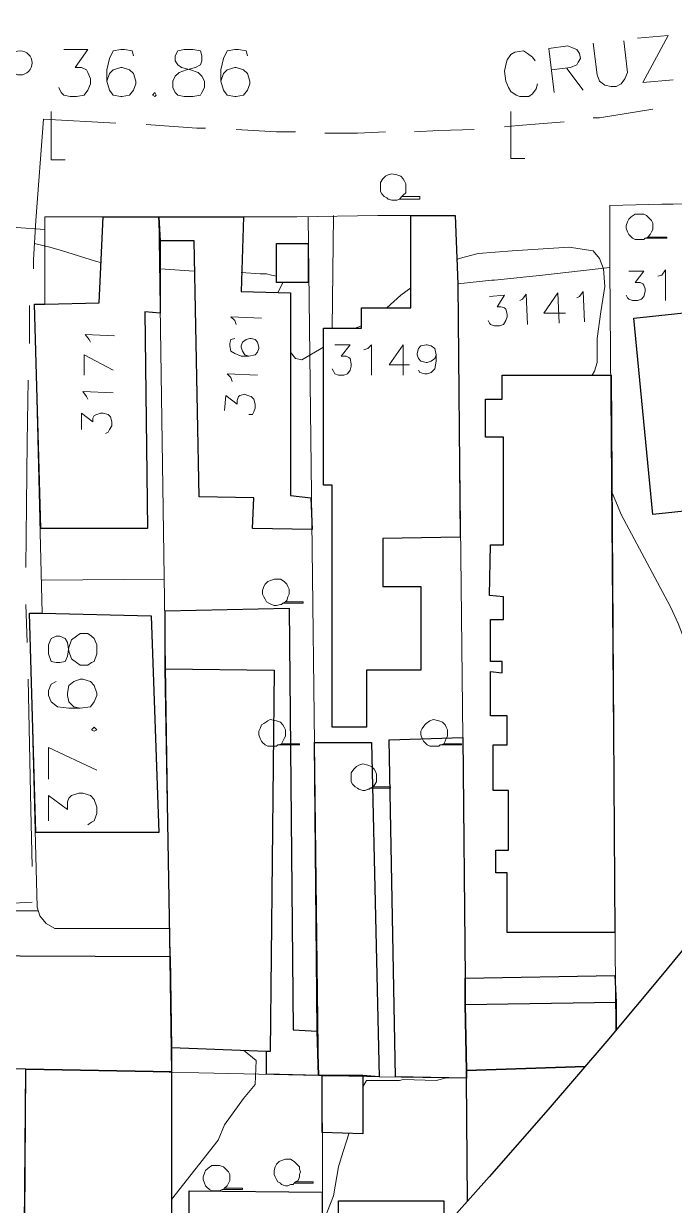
# Model space of a CAD drawing. Extents: x -2391 to 32076, y -11492 to 5852.
# Drawn here: x 4893.8 to 4937.3, y -1605.2 to -1526.2 of the extents above; entities that cross this region are included whole.
import ezdxf

# ---------------------------------------------------------------- set-up
doc = ezdxf.new("R2010")
doc.units = 0
doc.header["$LTSCALE"] = 7
for name, color, linetype in [('ALVE-CT', 3, 'CONTINUOUS'), ('PDF2_A101 - EDIFICACAO', 7, 'CONTINUOUS'), ('PDF2_A103 - PROJECAO_1', 7, 'CONTINUOUS'), ('PDF2_A123 - N DE PORTA', 7, 'CONTINUOUS'), ('PDF2_A124 - MURO', 7, 'CONTINUOUS'), ('PDF2_C301 - MEIO_FIO_2D', 7, 'CONTINUOUS'), ('PDF2_C305 - VIA_SEM_MEIO_FIO_2D', 7, 'CONTINUOUS'), ('PDF2_C307 - TXT_NOME_LOGRADOURO', 7, 'CONTINUOUS'), ('PDF2_F602 - ARVORE_ISOLADA', 7, 'CONTINUOUS'), ('PDF2_I903 - POSTE', 7, 'CONTINUOUS'), ('PDF2_N1402 - CURVA_INTERMEDIARIA', 7, 'CONTINUOUS'), ('PDF2_N1403 - COTA_DE_APARELHO', 7, 'CONTINUOUS')]:
    doc.layers.add(name, color=color, linetype=linetype)

msp = doc.modelspace()

# ---------------------------------------------------------------- linework, layer by layer
at = {"layer": 'ALVE-CT'}
msp.add_circle((4550.796, -1271.53), 500, dxfattribs=at)
at = {"layer": 'PDF2_A101 - EDIFICACAO', "lineweight": 30}
for points in [[(4902.92, -1540.679), (4902.92, -1545.505), (4901.904, -1545.42), (4902.073, -1559.898), (4894.961, -1559.898), (4894.538, -1544.912), (4895.215, -1544.912), (4898.856, -1544.827), (4899.11, -1539.07), (4902.835, -1539.07)], [(4902.92, -1540.679), (4902.835, -1539.07), (4908.508, -1539.07), (4908.338, -1544.065), (4911.64, -1544.15), (4911.64, -1557.696), (4912.995, -1557.866), (4913.08, -1559.982), (4909.1, -1559.898), (4909.185, -1557.866), (4905.544, -1557.781), (4905.206, -1540.679)], [(4922.816, -1543.557), (4922.985, -1560.49), (4917.821, -1560.575), (4917.821, -1563.792), (4920.361, -1563.792), (4920.361, -1569.38), (4916.72, -1569.38), (4916.72, -1573.19), (4914.434, -1573.19), (4914.434, -1557.019), (4913.841, -1557.019), (4913.841, -1546.521), (4916.381, -1546.521), (4916.381, -1545.166), (4919.683, -1545.166), (4919.683, -1538.986), (4922.647, -1538.986)], [(4912.826, -1543.473), (4910.709, -1543.473), (4910.709, -1540.848), (4912.826, -1540.848)], [(4939.834, -1558.543), (4935.854, -1558.966), (4934.584, -1545.843), (4941.696, -1545.081), (4942.543, -1554.141), (4939.41, -1554.395)], [(4933.06, -1549.653), (4933.314, -1586.906), (4926.118, -1586.906), (4926.118, -1582.927), (4925.356, -1582.927), (4925.356, -1581.403), (4926.203, -1581.403), (4926.203, -1577.423), (4925.187, -1577.423), (4925.187, -1574.375), (4926.118, -1574.375), (4926.118, -1572.428), (4925.017, -1572.428), (4925.017, -1569.465), (4925.779, -1569.55), (4925.779, -1568.788), (4925.017, -1568.788), (4925.017, -1565.994), (4925.864, -1565.994), (4925.864, -1564.47), (4924.933, -1564.385), (4925.017, -1560.998), (4925.864, -1560.998), (4925.864, -1553.802), (4924.679, -1553.802), (4924.679, -1551.262), (4925.779, -1551.262), (4925.779, -1549.653)], [(4902.835, -1580.217), (4894.623, -1580.217), (4894.199, -1565.57), (4895.046, -1565.57), (4902.327, -1565.74)], [(4913.418, -1593.51), (4913.503, -1596.473), (4910.032, -1596.388), (4910.032, -1594.864), (4903.682, -1594.61), (4903.597, -1588.515), (4903.258, -1569.296), (4903.258, -1565.401), (4911.556, -1565.232), (4911.81, -1593.425)], [(4916.466, -1596.473), (4913.757, -1596.473), (4913.503, -1596.473), (4913.418, -1593.51), (4913.249, -1574.206), (4917.059, -1574.206), (4917.567, -1596.558)], [(4923.324, -1589.954), (4923.324, -1591.732), (4923.409, -1596.134), (4923.409, -1596.642), (4918.667, -1596.558), (4918.244, -1574.037), (4923.155, -1573.867)], [(4903.597, -1588.515), (4903.682, -1594.61), (4903.682, -1596.219), (4893.945, -1596.05), (4883.531, -1595.796), (4883.531, -1592.07), (4883.531, -1590.038), (4883.531, -1588.43)], [(4903.682, -1596.219), (4903.682, -1606.633), (4893.861, -1606.548), (4893.945, -1596.05)], [(4916.466, -1596.473), (4916.466, -1600.368), (4913.757, -1600.283), (4913.757, -1596.473)]]:
    msp.add_lwpolyline(points, close=True, dxfattribs=at)
for points in [[(4931.33, -1595.866), (4923.409, -1596.134), (4923.324, -1591.732), (4923.324, -1589.954), (4933.314, -1589.785), (4933.399, -1591.562), (4933.399, -1593.422)], [(4923.464, -1604.874), (4923.409, -1596.642), (4923.409, -1596.134), (4931.33, -1595.866)], [(4904.788, -1624.644), (4904.867, -1610.866), (4904.867, -1605.448), (4904.867, -1604.178), (4913.757, -1604.262), (4913.757, -1605.363), (4913.757, -1608.919), (4912.487, -1608.919), (4912.487, -1610.781), (4912.487, -1616.754)], [(4914.931, -1614.174), (4914.857, -1604.855), (4921.885, -1604.855), (4921.885, -1606.632)]]:
    msp.add_lwpolyline(points, dxfattribs=at)
at = {"layer": 'PDF2_A103 - PROJECAO_1', "lineweight": 30}
msp.add_lwpolyline([(4910.032, -1594.864), (4903.682, -1594.61), (4903.597, -1588.515), (4903.258, -1569.296), (4910.54, -1569.38), (4910.286, -1594.864)], close=True, dxfattribs=at)
msp.add_lwpolyline([(4931.33, -1595.866), (4923.409, -1596.134), (4923.324, -1591.732), (4933.399, -1591.562), (4933.399, -1593.422)], dxfattribs=at)
at = {"layer": 'PDF2_A123 - N DE PORTA', "lineweight": 9}
for points in [[(4934.246, -1542.711), (4935.262, -1542.711), (4934.669, -1543.473), (4935.008, -1543.473), (4935.177, -1543.557), (4935.262, -1543.642), (4935.346, -1543.896), (4935.346, -1544.065), (4935.262, -1544.404), (4935.092, -1544.573), (4934.838, -1544.658), (4934.5, -1544.658), (4934.246, -1544.573), (4934.161, -1544.489), (4934.076, -1544.319)], [(4936.193, -1543.049), (4936.447, -1542.965), (4936.701, -1542.626), (4936.701, -1544.658)], [(4926.965, -1544.658), (4927.134, -1544.573), (4927.388, -1544.235), (4927.473, -1546.267)], [(4929.589, -1546.182), (4929.505, -1544.15), (4928.573, -1545.505), (4930.012, -1545.505)], [(4930.774, -1544.489), (4930.944, -1544.404), (4931.198, -1544.065), (4931.282, -1546.097)], [(4924.933, -1544.404), (4925.949, -1544.319), (4925.441, -1545.081), (4925.695, -1545.081), (4925.949, -1545.166), (4926.033, -1545.251), (4926.118, -1545.589), (4926.118, -1545.759), (4926.033, -1546.013), (4925.864, -1546.267), (4925.61, -1546.351), (4925.271, -1546.351), (4925.017, -1546.267), (4924.933, -1546.182), (4924.848, -1546.013)], [(4908, -1546.267), (4907.915, -1546.013), (4907.661, -1545.759), (4909.693, -1545.843)], [(4898.263, -1547.452), (4898.178, -1547.283), (4897.924, -1546.944), (4899.872, -1547.029)], [(4907.915, -1547.198), (4907.661, -1547.283), (4907.576, -1547.537), (4907.576, -1547.706), (4907.661, -1548.045), (4907.915, -1548.214), (4908.338, -1548.383), (4908.846, -1548.383), (4909.27, -1548.299), (4909.439, -1548.129), (4909.524, -1547.875), (4909.524, -1547.791), (4909.439, -1547.452), (4909.27, -1547.283), (4909.016, -1547.198), (4908.931, -1547.198), (4908.677, -1547.283), (4908.423, -1547.452), (4908.338, -1547.706), (4908.338, -1547.791), (4908.423, -1548.045), (4908.592, -1548.299), (4908.846, -1548.383)], [(4914.603, -1547.621), (4915.619, -1547.621), (4915.027, -1548.383), (4915.365, -1548.383), (4915.535, -1548.468), (4915.619, -1548.553), (4915.704, -1548.891), (4915.704, -1549.061), (4915.619, -1549.315), (4915.45, -1549.569), (4915.196, -1549.653), (4914.857, -1549.653), (4914.603, -1549.569), (4914.519, -1549.399), (4914.434, -1549.23)], [(4916.551, -1547.96), (4916.805, -1547.875), (4917.059, -1547.621), (4917.059, -1549.653)], [(4919.175, -1549.653), (4919.175, -1547.621), (4918.244, -1548.976), (4919.599, -1548.976)], [(4921.377, -1548.299), (4921.292, -1548.553), (4921.038, -1548.722), (4920.784, -1548.807), (4920.699, -1548.807), (4920.361, -1548.722), (4920.191, -1548.553), (4920.107, -1548.299), (4920.107, -1548.214), (4920.191, -1547.875), (4920.361, -1547.706), (4920.699, -1547.621), (4920.784, -1547.621), (4921.038, -1547.706), (4921.292, -1547.875), (4921.377, -1548.299), (4921.377, -1548.722), (4921.292, -1549.23), (4921.038, -1549.484), (4920.784, -1549.569), (4920.615, -1549.569), (4920.276, -1549.484), (4920.191, -1549.315)], [(4899.787, -1549.315), (4897.84, -1548.299), (4897.84, -1549.653)], [(4907.746, -1550.077), (4907.661, -1549.823), (4907.407, -1549.569), (4909.439, -1549.653)], [(4898.094, -1551.262), (4898.009, -1551.093), (4897.755, -1550.754), (4899.787, -1550.839)], [(4907.238, -1552.024), (4907.322, -1551.008), (4908.084, -1551.601), (4908.084, -1551.347), (4908.169, -1551.093), (4908.254, -1551.008), (4908.592, -1550.923), (4908.762, -1551.008), (4909.016, -1551.093), (4909.185, -1551.262), (4909.27, -1551.601), (4909.27, -1551.855), (4909.185, -1552.109), (4909.1, -1552.278), (4908.846, -1552.278)], [(4897.67, -1553.294), (4897.67, -1552.193), (4898.432, -1552.786), (4898.432, -1552.532), (4898.517, -1552.363), (4898.686, -1552.278), (4898.94, -1552.193), (4899.11, -1552.193), (4899.448, -1552.278), (4899.618, -1552.447), (4899.702, -1552.786), (4899.702, -1553.04), (4899.533, -1553.294), (4899.448, -1553.463), (4899.279, -1553.548)]]:
    msp.add_lwpolyline(points, dxfattribs=at)
at = {"layer": 'PDF2_A124 - MURO', "lineweight": 9}
for points in [[(4891.405, -1539.663), (4895.215, -1539.917), (4895.215, -1539.07), (4895.639, -1539.07), (4898.348, -1539.07), (4898.771, -1539.07), (4903.089, -1539.07), (4905.121, -1539.07), (4908.592, -1539.07), (4909.354, -1539.07), (4911.471, -1539.07), (4912.064, -1539.07), (4917.482, -1538.986), (4919.006, -1538.986), (4922.647, -1538.986), (4922.816, -1543.557), (4925.102, -1543.303), (4925.271, -1543.303), (4928.489, -1542.965), (4932.976, -1542.457), (4932.976, -1538.308), (4936.447, -1538.224), (4937.209, -1538.224), (4940.596, -1538.139)], [(4902.835, -1539.07), (4903.682, -1596.219), (4903.682, -1625.75)], [(4913.503, -1596.473), (4912.826, -1539.07)], [(4914.434, -1546.521), (4914.519, -1538.986)], [(4895.215, -1539.917), (4895.215, -1544.912), (4894.538, -1544.912), (4895.046, -1565.57), (4894.199, -1565.57), (4894.707, -1585.213), (4894.877, -1585.805), (4895.3, -1586.313), (4895.893, -1586.652), (4896.57, -1586.652), (4903.512, -1586.652)], [(4932.976, -1542.457), (4933.38, -1593.445)], [(4922.816, -1543.557), (4923.155, -1573.867), (4923.324, -1589.954), (4923.324, -1591.732), (4923.409, -1596.134)], [(4895.046, -1563.369), (4903.174, -1563.284)], [(4891.659, -1585.467), (4894.792, -1585.467)], [(4931.33, -1595.866), (4923.409, -1596.134), (4923.409, -1596.642), (4917.567, -1596.558), (4913.503, -1596.473), (4883.531, -1595.796)], [(4893.678, -1635.442), (4893.945, -1596.05)], [(4913.828, -1615.344), (4913.757, -1596.473)], [(4923.409, -1596.642), (4923.464, -1604.874)]]:
    msp.add_lwpolyline(points, dxfattribs=at)
at = {"layer": 'PDF2_C301 - MEIO_FIO_2D', "lineweight": 9}
for points in [[(4931.875, -1532.466), (4932.298, -1532.466), (4935.854, -1531.874)], [(4895.131, -1532.551), (4899.956, -1532.805)], [(4901.988, -1532.89), (4905.375, -1533.144), (4905.968, -1533.144)], [(4908, -1533.228), (4910.709, -1533.398), (4911.979, -1533.398)], [(4919.937, -1533.398), (4921.546, -1533.313), (4923.917, -1533.228)], [(4925.949, -1533.059), (4926.88, -1532.974), (4929.928, -1532.72)], [(4913.926, -1533.482), (4916.127, -1533.482), (4917.99, -1533.398)]]:
    msp.add_lwpolyline(points, dxfattribs=at)
at = {"layer": 'PDF2_C305 - VIA_SEM_MEIO_FIO_2D', "lineweight": 9}
for points in [[(4894.453, -1542.541), (4894.453, -1541.949), (4894.623, -1539.324), (4895.131, -1532.551)], [(4894.199, -1547.537), (4894.199, -1544.997)], [(4893.945, -1562.522), (4894.03, -1554.141), (4894.115, -1549.992)], [(4894.03, -1567.518), (4893.945, -1564.978)], [(4894.369, -1582.503), (4894.284, -1578.693), (4894.115, -1569.973)], [(4892.083, -1584.789), (4892.083, -1584.959), (4893.099, -1584.959), (4894.369, -1584.874)]]:
    msp.add_lwpolyline(points, dxfattribs=at)
at = {"layer": 'PDF2_C307 - TXT_NOME_LOGRADOURO', "lineweight": 9}
for points in [[(4929.251, -1530.773), (4928.912, -1527.81), (4930.182, -1527.64), (4930.605, -1527.81), (4930.774, -1527.894), (4930.944, -1528.148), (4931.028, -1528.487), (4930.859, -1528.741), (4930.774, -1528.91), (4930.351, -1529.08), (4929.081, -1529.249)], [(4931.875, -1527.471), (4932.129, -1529.588), (4932.298, -1530.011), (4932.637, -1530.265), (4933.06, -1530.35), (4933.399, -1530.35), (4933.738, -1530.18), (4933.992, -1529.842), (4934.161, -1529.418), (4933.907, -1527.302)], [(4937.209, -1529.926), (4935.177, -1530.096), (4936.87, -1526.963), (4934.838, -1527.132)], [(4927.981, -1528.656), (4927.811, -1528.402), (4927.473, -1528.148), (4927.219, -1527.979), (4926.626, -1528.064), (4926.372, -1528.233), (4926.118, -1528.572), (4926.033, -1528.91), (4925.949, -1529.334), (4926.033, -1530.011), (4926.203, -1530.434), (4926.372, -1530.688), (4926.711, -1530.942), (4926.965, -1531.027), (4927.557, -1531.027), (4927.811, -1530.858), (4928.065, -1530.519), (4928.15, -1530.18)], [(4930.097, -1529.164), (4931.198, -1530.604)]]:
    msp.add_lwpolyline(points, dxfattribs=at)
at = {"layer": 'PDF2_F602 - ARVORE_ISOLADA', "lineweight": 9}
for points in [[(4919.091, -1537.716), (4918.921, -1537.885), (4918.752, -1537.97), (4918.583, -1537.97), (4918.413, -1537.97), (4918.159, -1537.885), (4918.075, -1537.8), (4917.905, -1537.716), (4917.736, -1537.546), (4917.651, -1537.377), (4917.651, -1537.208), (4917.651, -1536.954), (4917.651, -1536.784), (4917.821, -1536.53), (4917.99, -1536.361), (4918.159, -1536.276), (4918.413, -1536.192), (4918.752, -1536.276), (4919.006, -1536.361), (4919.175, -1536.53), (4919.26, -1536.7), (4919.345, -1536.869), (4919.345, -1537.038), (4919.345, -1537.208), (4919.345, -1537.462), (4919.175, -1537.631), (4919.091, -1537.716), (4918.921, -1537.885), (4920.276, -1537.885), (4920.276, -1537.716)], [(4935.516, -1540.425), (4935.431, -1540.509), (4935.346, -1540.509), (4935.262, -1540.594), (4935.008, -1540.594), (4934.838, -1540.594), (4934.669, -1540.594), (4934.5, -1540.509), (4934.33, -1540.34), (4934.246, -1540.256), (4934.161, -1540.086), (4934.076, -1539.832), (4934.076, -1539.663), (4934.161, -1539.409), (4934.246, -1539.24), (4934.415, -1539.07), (4934.669, -1538.901), (4934.838, -1538.901), (4935.262, -1538.901), (4935.431, -1538.986), (4935.6, -1539.155), (4935.77, -1539.324), (4935.854, -1539.494), (4935.854, -1539.748), (4935.854, -1539.917), (4935.77, -1540.086), (4935.685, -1540.256), (4935.516, -1540.425), (4935.431, -1540.509), (4936.786, -1540.509), (4936.786, -1540.425)], [(4911.302, -1564.808), (4911.132, -1564.893), (4911.048, -1564.978), (4910.963, -1564.978), (4910.709, -1565.062), (4910.54, -1565.062), (4910.37, -1564.978), (4910.201, -1564.893), (4910.032, -1564.808), (4909.947, -1564.639), (4909.862, -1564.47), (4909.778, -1564.3), (4909.778, -1564.046), (4909.862, -1563.792), (4909.947, -1563.623), (4910.116, -1563.454), (4910.37, -1563.369), (4910.54, -1563.284), (4910.963, -1563.284), (4911.217, -1563.454), (4911.386, -1563.623), (4911.471, -1563.792), (4911.556, -1563.962), (4911.556, -1564.131), (4911.556, -1564.3), (4911.471, -1564.47), (4911.386, -1564.724), (4911.302, -1564.808), (4911.132, -1564.893), (4912.487, -1564.893), (4912.487, -1564.808)], [(4911.048, -1574.291), (4910.878, -1574.375), (4910.794, -1574.375), (4910.709, -1574.46), (4910.455, -1574.46), (4910.286, -1574.46), (4910.116, -1574.46), (4909.947, -1574.375), (4909.778, -1574.206), (4909.693, -1574.121), (4909.608, -1573.952), (4909.524, -1573.698), (4909.524, -1573.444), (4909.608, -1573.275), (4909.693, -1573.021), (4909.862, -1572.936), (4910.116, -1572.767), (4910.286, -1572.682), (4910.709, -1572.767), (4910.963, -1572.852), (4911.132, -1573.021), (4911.217, -1573.19), (4911.302, -1573.36), (4911.302, -1573.529), (4911.302, -1573.783), (4911.217, -1573.952), (4911.132, -1574.121), (4911.048, -1574.291), (4910.878, -1574.375), (4912.233, -1574.375), (4912.233, -1574.291)], [(4921.885, -1574.291), (4921.715, -1574.375), (4921.631, -1574.375), (4921.546, -1574.46), (4921.377, -1574.46), (4921.123, -1574.46), (4920.953, -1574.46), (4920.784, -1574.375), (4920.615, -1574.206), (4920.53, -1574.121), (4920.445, -1573.952), (4920.361, -1573.698), (4920.361, -1573.444), (4920.445, -1573.275), (4920.615, -1573.021), (4920.699, -1572.936), (4920.953, -1572.767), (4921.207, -1572.682), (4921.546, -1572.767), (4921.8, -1572.852), (4921.969, -1573.021), (4922.054, -1573.19), (4922.139, -1573.36), (4922.139, -1573.529), (4922.139, -1573.783), (4922.054, -1573.952), (4921.969, -1574.121), (4921.885, -1574.291), (4921.715, -1574.375), (4923.07, -1574.375), (4923.07, -1574.291)], [(4917.143, -1577.169), (4916.974, -1577.254), (4916.889, -1577.339), (4916.805, -1577.339), (4916.635, -1577.423), (4916.466, -1577.423), (4916.212, -1577.339), (4916.127, -1577.254), (4915.958, -1577.169), (4915.789, -1577), (4915.704, -1576.831), (4915.704, -1576.661), (4915.704, -1576.407), (4915.704, -1576.238), (4915.873, -1575.984), (4916.043, -1575.815), (4916.212, -1575.73), (4916.466, -1575.645), (4916.805, -1575.73), (4917.059, -1575.815), (4917.228, -1575.984), (4917.313, -1576.153), (4917.397, -1576.323), (4917.397, -1576.492), (4917.397, -1576.661), (4917.397, -1576.831), (4917.228, -1577.085), (4917.143, -1577.169), (4916.974, -1577.254), (4918.329, -1577.254), (4918.329, -1577.169)], [(4907.238, -1604.008), (4907.153, -1604.093), (4907.068, -1604.093), (4906.899, -1604.178), (4906.73, -1604.178), (4906.56, -1604.178), (4906.391, -1604.178), (4906.222, -1604.093), (4906.052, -1603.924), (4905.968, -1603.839), (4905.883, -1603.67), (4905.798, -1603.416), (4905.798, -1603.246), (4905.883, -1602.992), (4905.968, -1602.823), (4906.137, -1602.654), (4906.391, -1602.484), (4906.56, -1602.484), (4906.899, -1602.484), (4907.153, -1602.569), (4907.322, -1602.738), (4907.492, -1602.908), (4907.576, -1603.077), (4907.576, -1603.331), (4907.576, -1603.5), (4907.492, -1603.67), (4907.407, -1603.839), (4907.238, -1604.008), (4907.153, -1604.093), (4908.423, -1604.093), (4908.423, -1604.008)], [(4911.979, -1603.585), (4911.894, -1603.67), (4911.81, -1603.754), (4911.64, -1603.754), (4911.471, -1603.839), (4911.302, -1603.839), (4911.048, -1603.754), (4910.963, -1603.67), (4910.794, -1603.585), (4910.709, -1603.416), (4910.624, -1603.246), (4910.54, -1603.077), (4910.54, -1602.823), (4910.624, -1602.569), (4910.709, -1602.4), (4910.878, -1602.23), (4911.048, -1602.146), (4911.302, -1602.061), (4911.64, -1602.061), (4911.894, -1602.23), (4912.064, -1602.4), (4912.233, -1602.569), (4912.233, -1602.738), (4912.318, -1602.908), (4912.233, -1603.077), (4912.233, -1603.246), (4912.148, -1603.5), (4911.979, -1603.585), (4911.894, -1603.67), (4913.164, -1603.67), (4913.164, -1603.585)]]:
    msp.add_lwpolyline(points, close=True, dxfattribs=at)
at = {"layer": 'PDF2_I903 - POSTE', "lineweight": 9}
for points in [[(4896.57, -1535.26), (4895.639, -1535.26), (4895.639, -1532.043)], [(4927.303, -1535.176), (4926.372, -1535.176), (4926.372, -1532.043)]]:
    msp.add_lwpolyline(points, dxfattribs=at)
at = {"layer": 'PDF2_N1402 - CURVA_INTERMEDIARIA', "lineweight": 9}
for points in [[(4894.538, -1540.848), (4895.554, -1541.102), (4896.401, -1541.356), (4898.602, -1542.033), (4898.94, -1542.118)], [(4922.731, -1541.949), (4922.901, -1541.864), (4924.171, -1541.525), (4926.457, -1541.356), (4930.266, -1541.102), (4931.875, -1541.356), (4932.298, -1541.864), (4932.552, -1542.541), (4932.637, -1543.727), (4932.383, -1545.42), (4932.129, -1547.198), (4932.129, -1548.807), (4931.96, -1549.399), (4931.79, -1549.653)], [(4902.92, -1542.541), (4905.206, -1542.711)], [(4908.338, -1542.795), (4909.608, -1542.88), (4910.032, -1542.88), (4910.37, -1542.965), (4910.709, -1543.049)], [(4911.132, -1543.473), (4910.794, -1544.15)], [(4918.075, -1545.166), (4919.006, -1544.319), (4919.345, -1544.065), (4919.683, -1543.811)], [(4915.958, -1546.521), (4916.381, -1546.351)], [(4911.64, -1548.129), (4911.979, -1548.553), (4912.402, -1548.637), (4913.841, -1547.791)], [(4933.06, -1557.442), (4933.145, -1557.527), (4933.484, -1558.374), (4933.738, -1558.966), (4937.04, -1565.147), (4937.548, -1566.248), (4937.971, -1567.348), (4938.394, -1567.687), (4940.172, -1568.788), (4941.188, -1568.788), (4942.289, -1568.872), (4942.458, -1568.957)], [(4903.682, -1604.77), (4906.814, -1600.791), (4907.238, -1599.775), (4908.508, -1597.997), (4909.27, -1597.066), (4909.354, -1595.457), (4908.508, -1594.78)], [(4916.466, -1597.235), (4916.72, -1596.812), (4917.228, -1596.812), (4918.921, -1596.812), (4919.175, -1596.727), (4921.377, -1596.812), (4921.969, -1596.642)], [(4913.757, -1606.463), (4914.519, -1604.516), (4914.857, -1602.569), (4915.027, -1601.976), (4915.535, -1600.368)]]:
    msp.add_lwpolyline(points, dxfattribs=at)
at = {"layer": 'PDF2_N1403 - COTA_DE_APARELHO', "lineweight": 9}
for points in [[(4896.485, -1527.894), (4898.094, -1527.894), (4897.247, -1529.08), (4897.67, -1529.08), (4898.009, -1529.249), (4898.094, -1529.418), (4898.263, -1529.842), (4898.263, -1530.18), (4898.094, -1530.604), (4897.84, -1530.942), (4897.332, -1531.027), (4896.908, -1531.027), (4896.485, -1530.942), (4896.316, -1530.773), (4896.147, -1530.434)], [(4901.142, -1528.318), (4901.057, -1527.979), (4900.549, -1527.894), (4900.295, -1527.894), (4899.787, -1527.979), (4899.533, -1528.487), (4899.364, -1529.249), (4899.364, -1530.011), (4899.533, -1530.604), (4899.787, -1530.942), (4900.295, -1531.027), (4900.38, -1531.027), (4900.888, -1530.942), (4901.142, -1530.604), (4901.311, -1530.18), (4901.311, -1530.011), (4901.142, -1529.503), (4900.888, -1529.249), (4900.38, -1529.08), (4900.295, -1529.08), (4899.787, -1529.249), (4899.533, -1529.503), (4899.364, -1530.011)], [(4908.762, -1528.318), (4908.677, -1527.979), (4908.169, -1527.894), (4907.915, -1527.894), (4907.407, -1527.979), (4907.153, -1528.487), (4906.984, -1529.249), (4906.984, -1530.011), (4907.153, -1530.604), (4907.407, -1530.942), (4907.915, -1531.027), (4908, -1531.027), (4908.508, -1530.942), (4908.762, -1530.604), (4908.931, -1530.18), (4908.931, -1530.011), (4908.762, -1529.503), (4908.508, -1529.249), (4908, -1529.08), (4907.915, -1529.08), (4907.407, -1529.249), (4907.153, -1529.503), (4906.984, -1530.011)], [(4895.977, -1570.142), (4895.639, -1570.312), (4895.469, -1570.735), (4895.469, -1571.074), (4895.639, -1571.497), (4896.062, -1571.836), (4896.824, -1571.92), (4897.586, -1571.92), (4898.263, -1571.836), (4898.517, -1571.497), (4898.686, -1571.074), (4898.686, -1570.904), (4898.517, -1570.396), (4898.263, -1570.142), (4897.755, -1569.973), (4897.586, -1569.973), (4897.162, -1570.142), (4896.824, -1570.396), (4896.739, -1570.904), (4896.739, -1571.074), (4896.824, -1571.497), (4897.162, -1571.836), (4897.586, -1571.92)], [(4898.686, -1576.069), (4895.469, -1574.545), (4895.469, -1576.661)], [(4895.469, -1579.455), (4895.469, -1577.762), (4896.739, -1578.693), (4896.739, -1578.185), (4896.824, -1577.931), (4896.993, -1577.762), (4897.501, -1577.593), (4897.755, -1577.593), (4898.263, -1577.762), (4898.517, -1578.016), (4898.686, -1578.524), (4898.686, -1578.947), (4898.517, -1579.455), (4898.348, -1579.54), (4898.094, -1579.709)]]:
    msp.add_lwpolyline(points, dxfattribs=at)
for points in [[(4904.528, -1527.894), (4904.105, -1527.979), (4903.936, -1528.318), (4903.936, -1528.656), (4904.105, -1528.91), (4904.359, -1529.08), (4904.952, -1529.249), (4905.46, -1529.418), (4905.714, -1529.672), (4905.883, -1530.011), (4905.883, -1530.434), (4905.714, -1530.773), (4905.629, -1530.942), (4905.121, -1531.027), (4904.528, -1531.027), (4904.105, -1530.942), (4903.936, -1530.773), (4903.766, -1530.434), (4903.766, -1530.011), (4903.936, -1529.672), (4904.19, -1529.418), (4904.698, -1529.249), (4905.29, -1529.08), (4905.629, -1528.91), (4905.714, -1528.656), (4905.714, -1528.318), (4905.629, -1527.979), (4905.121, -1527.894)], [(4902.581, -1530.773), (4902.412, -1530.942), (4902.581, -1531.027), (4902.666, -1530.942)], [(4895.469, -1568.28), (4895.639, -1568.788), (4895.977, -1568.872), (4896.231, -1568.872), (4896.57, -1568.788), (4896.739, -1568.449), (4896.824, -1567.856), (4896.993, -1567.348), (4897.332, -1567.094), (4897.586, -1566.925), (4898.094, -1566.925), (4898.348, -1567.094), (4898.517, -1567.264), (4898.686, -1567.687), (4898.686, -1568.28), (4898.517, -1568.788), (4898.348, -1568.872), (4898.094, -1569.042), (4897.586, -1569.042), (4897.332, -1568.872), (4896.993, -1568.618), (4896.824, -1568.11), (4896.739, -1567.518), (4896.57, -1567.264), (4896.231, -1567.094), (4895.977, -1567.094), (4895.639, -1567.264), (4895.469, -1567.687)], [(4898.348, -1573.36), (4898.517, -1573.444), (4898.686, -1573.36), (4898.517, -1573.19)]]:
    msp.add_lwpolyline(points, close=True, dxfattribs=at)
msp.add_circle((4893.564, -1528.783), 0.804, dxfattribs=at)

doc.saveas('drawing.dxf')
